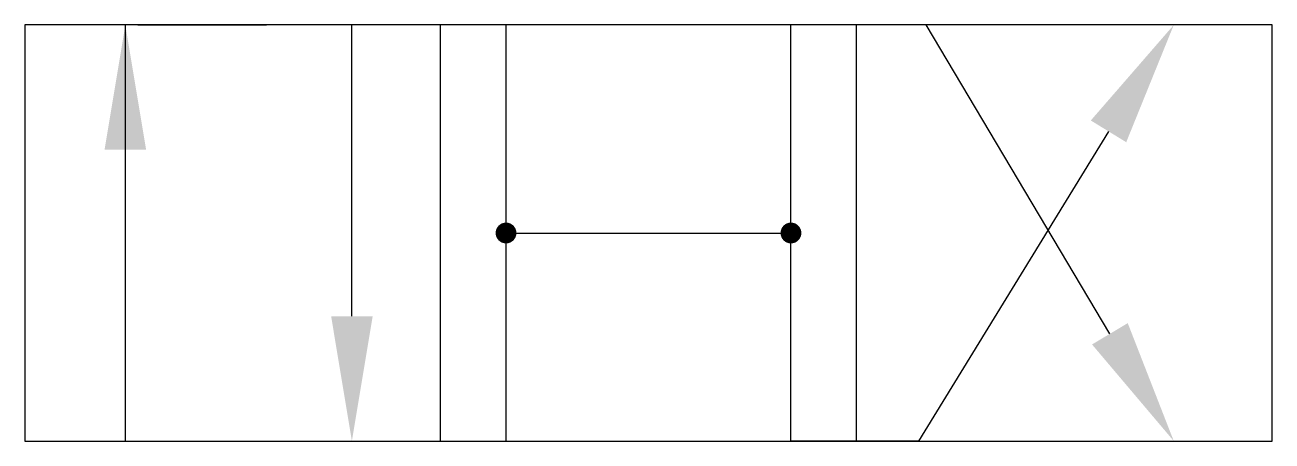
# Model space of a CAD drawing. Extents: x -10.4 to 16.6, y -9 to 0.
import ezdxf

# ---------------------------------------------------------------- set-up
doc = ezdxf.new("R2010")
doc.units = 0
doc.layers.add('2', color=1, linetype='CONTINUOUS')

msp = doc.modelspace()

# ---------------------------------------------------------------- linework, layer by layer
at = {"layer": '2', "color": 0}
for p, q in [((-8.242, -9), (-8.242, 0)), ((-7.969, 0), (-5.269, 0)), ((-5.269, 0), (-5.188, 0)), ((-3.337, -6.3), (-3.337, 0)), ((-1.416, -9), (-1.416, 0)), ((0, -9), (0, 0)), ((6.168, -9), (6.168, 0)), ((6.393, 0), (6.312, 0)), ((9.093, 0), (6.393, 0)), ((7.584, -9), (7.584, 0)), ((13.074, -6.681), (9.093, 0)), ((13.043, -2.301), (8.931, -9)), ((0, -4.5), (6.168, -4.5)), ((6.231, -9), (6.15, -9)), ((8.931, -9), (6.231, -9))]:
    msp.add_line(p, q, dxfattribs=at)
msp.add_lwpolyline([(-10.416, 0), (-10.416, -9), (16.584, -9), (16.584, 0)], close=True, dxfattribs=at)
at = {"layer": '2', "color": 0, "const_width": 0.225}
for points in [[(-0.113, -4.5, 1), (0.112, -4.5, 1)], [(6.056, -4.5, 1), (6.281, -4.5, 1)]]:
    msp.add_lwpolyline(points, format="xyb", close=True, dxfattribs=at)
at = {"layer": '2', "color": 0}
for points in [[(-7.792, -2.7), (-8.692, -2.7), (-8.242, 0)], [(12.66, -2.066), (13.427, -2.536), (14.456, 0)], [(-2.887, -6.3), (-3.787, -6.3), (-3.337, -9)], [(13.46, -6.45), (12.687, -6.911), (14.456, -9)]]:
    msp.add_solid(points, dxfattribs=at)

doc.saveas('drawing.dxf')
